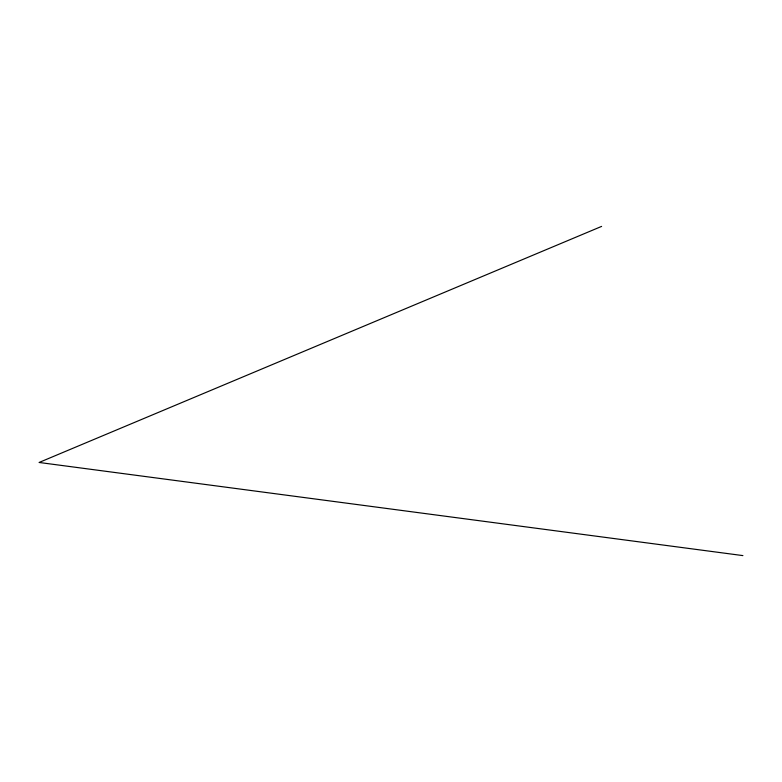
<?xml version="1.0" encoding="UTF-8"?>
<svg xmlns="http://www.w3.org/2000/svg" width="782" height="782" viewBox="0 0 782 782"><rect width="100%" height="100%" fill="white"/><g stroke="black" fill="none" stroke-linecap="round" stroke-linejoin="round"><path stroke-width="1.17" d="M601.612 226.399L39.1 462.465L742.9 555.601"/></g></svg>
